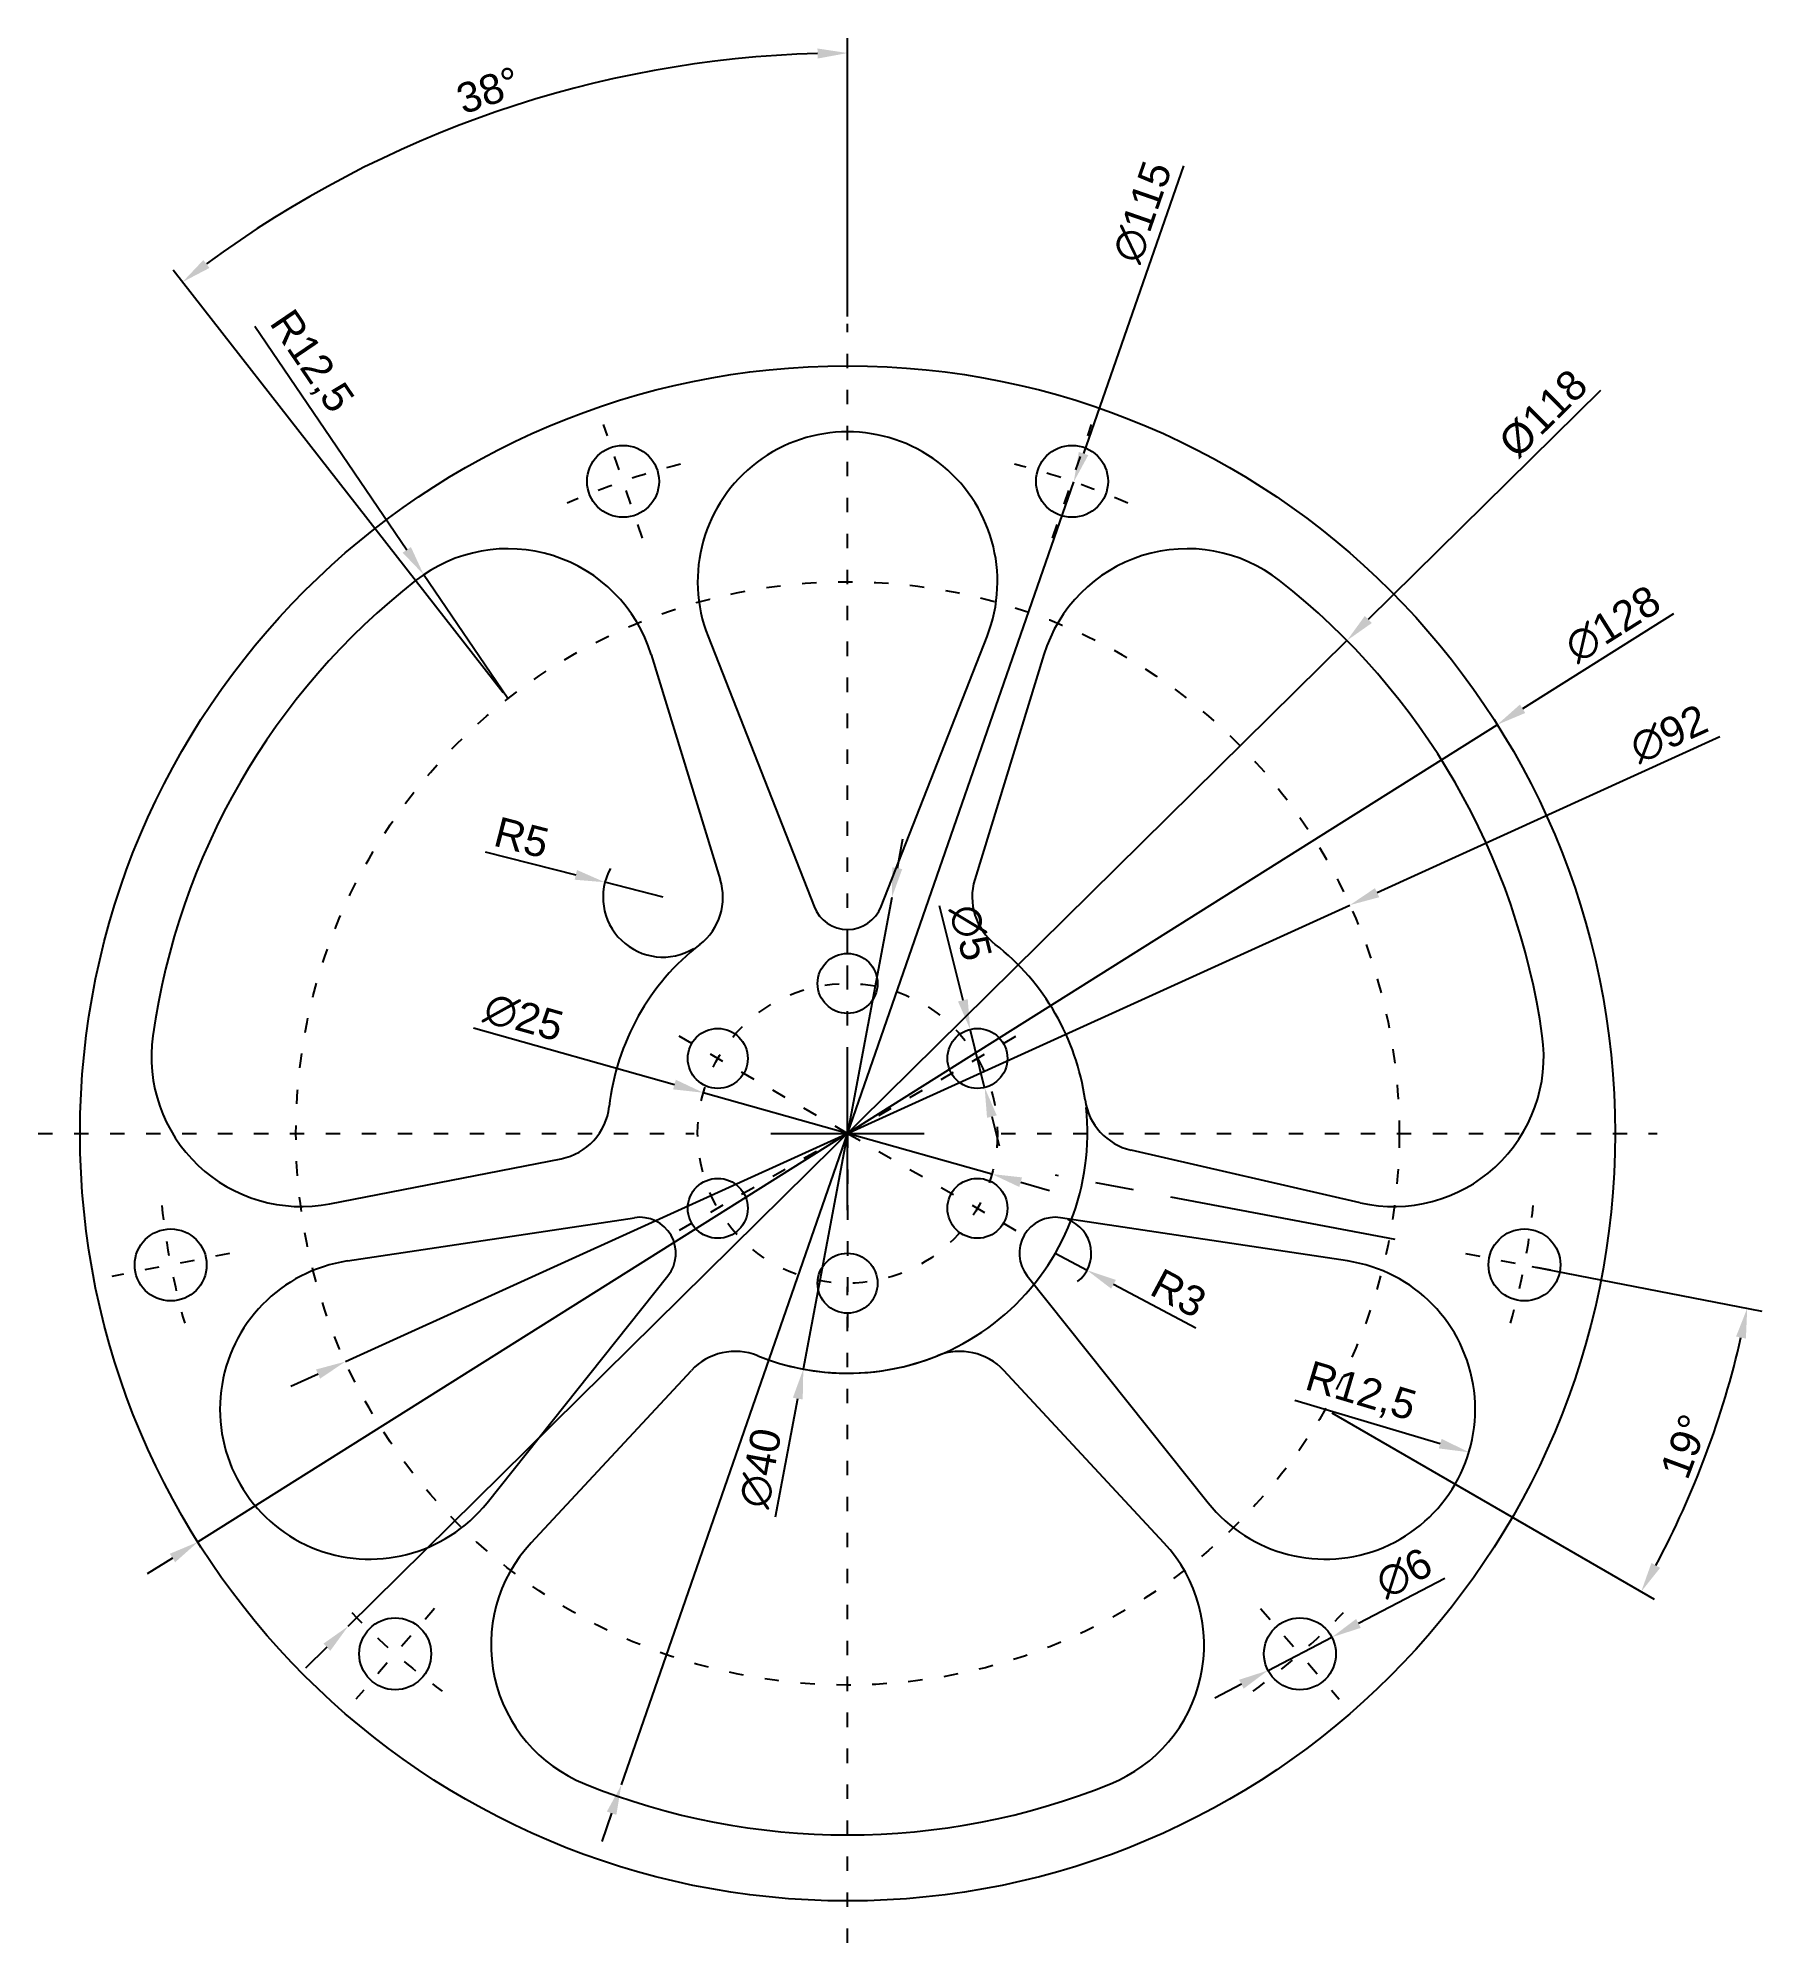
# Model space of a CAD drawing. Header units: millimetres. Extents: x -68 to 76, y -68 to 91.
import ezdxf

# ---------------------------------------------------------------- set-up
doc = ezdxf.new("R2010")
doc.units = ezdxf.units.MM
doc.linetypes.add('ACAD_ISO03W100', pattern=[30, 12, -18])
doc.linetypes.add('CENTER2', pattern=[28.575, 19.05, -3.175, 3.175, -3.175])
for name, color, linetype in [('koty', 3, 'Continuous'), ('obvod', 7, 'Continuous'), ('osy', 2, 'Continuous')]:
    doc.layers.add(name, color=color, linetype=linetype)
doc.styles.get("Standard").update_dxf_attribs({"font": 'arial.ttf'})
doc.dimstyles.new('ISO-25', dxfattribs={"dimtxt": 2.5, "dimasz": 2.5, "dimexe": 1.25, "dimexo": 0.625, "dimtad": 1, "dimtxsty": 'Standard', "dimcen": 2.5, "dimadec": 0, "dimazin": 0, "dimtfac": 1, "dimtmove": 0, "dimatfit": 3, "dimfxl": 1, "dimarcsym": 0})

# ---------------------------------------------------------------- blocks, each defined once
blk = doc.blocks.new('*U7')
at = {"layer": 'osy', "color": 0, "linetype": 'ACAD_ISO03W100', "ltscale": 0.1, "transparency": 16777216}
for p, q in [((0, 12.8), (0, 67.5)), ((-67.5, 0), (-12.8, 0)), ((12.8, 0), (67.5, 0)), ((0, -67.5), (0, -12.8))]:
    blk.add_line(p, q, dxfattribs=at)
at = {"layer": 'osy', "color": 0, "linetype": 'Continuous', "ltscale": 0.1, "transparency": 16777216}
for p, q in [((0, -6.4), (0, 6.4)), ((-6.4, 0), (6.4, 0))]:
    blk.add_line(p, q, dxfattribs=at)
blk = doc.blocks.new('*D8')
at = {"layer": 'Defpoints', "color": 0, "transparency": 16777216}
for p in [(-35.35, 46.59), (-28.32, 36.25)]:
    blk.add_point(p, dxfattribs=at)
at = {"layer": 'koty', "color": 0, "lineweight": -2, "transparency": 16777216}
for p, q in [((-49.42, 67.3), (-36.75, 48.65)), ((-28.32, 36.25), (-35.35, 46.59))]:
    blk.add_line(p, q, dxfattribs=at)
at = {"layer": 'koty', "color": 0, "transparency": 16777216}
blk.add_solid([(-36.41, 48.89), (-37.1, 48.42), (-35.35, 46.59)], dxfattribs=at)
at = {"layer": 'koty', "color": 0, "transparency": 16777216, "insert": (-44.81, 64.29), "char_height": 2.5, "attachment_point": 5, "rotation": 304.2013}
blk.add_mtext('R12,5', dxfattribs=at)
blk = doc.blocks.new('*D9')
at = {"layer": 'Defpoints', "color": 0, "transparency": 16777216}
for p in [(-20.24, 20.94), (-15.39, 19.7)]:
    blk.add_point(p, dxfattribs=at)
at = {"layer": 'koty', "color": 0, "lineweight": -2, "transparency": 16777216}
for p, q in [((-30.22, 23.48), (-22.66, 21.55)), ((-15.39, 19.7), (-20.24, 20.94))]:
    blk.add_line(p, q, dxfattribs=at)
blk.add_arc((-15.39, 19.7), 5, 151.3657, 300.838, dxfattribs=at)
at = {"layer": 'koty', "color": 0, "transparency": 16777216}
blk.add_solid([(-22.56, 21.96), (-22.76, 21.15), (-20.24, 20.94)], dxfattribs=at)
at = {"layer": 'koty', "color": 0, "transparency": 16777216, "insert": (-27.18, 24.66), "char_height": 2.5, "attachment_point": 5, "rotation": 345.6897}
blk.add_mtext('R5', dxfattribs=at)
blk = doc.blocks.new('*D10')
at = {"layer": 'Defpoints', "color": 0, "transparency": 16777216}
for p in [(10.22, 8.68), (11.43, 3.82)]:
    blk.add_point(p, dxfattribs=at)
at = {"layer": 'koty', "color": 0, "lineweight": -2, "transparency": 16777216}
for p, q in [((7.64, 18.99), (9.61, 11.1)), ((11.43, 3.82), (10.22, 8.68)), ((12.04, 1.4), (12.64, -1.03))]:
    blk.add_line(p, q, dxfattribs=at)
at = {"layer": 'koty', "color": 0, "transparency": 16777216}
for points in [[(10.02, 11.2), (9.21, 11), (10.22, 8.68)], [(12.44, 1.5), (11.63, 1.3), (11.43, 3.82)]]:
    blk.add_solid(points, dxfattribs=at)
at = {"layer": 'koty', "color": 0, "transparency": 16777216, "insert": (10.24, 16.73), "char_height": 2.5, "attachment_point": 5, "rotation": 284.0292}
blk.add_mtext('∅5', dxfattribs=at)
blk = doc.blocks.new('*D11')
at = {"layer": 'Defpoints', "color": 0, "transparency": 16777216}
for p in [(40.39, -42.01), (35.06, -44.78)]:
    blk.add_point(p, dxfattribs=at)
at = {"layer": 'koty', "color": 0, "lineweight": -2, "transparency": 16777216}
for p, q in [((49.8, -37.12), (42.6, -40.86)), ((35.06, -44.78), (40.39, -42.01)), ((32.84, -45.93), (30.62, -47.08))]:
    blk.add_line(p, q, dxfattribs=at)
at = {"layer": 'koty', "color": 0, "transparency": 16777216}
for points in [[(42.41, -40.49), (42.8, -41.23), (40.39, -42.01)], [(32.65, -45.56), (33.03, -46.3), (35.06, -44.78)]]:
    blk.add_solid(points, dxfattribs=at)
at = {"layer": 'koty', "color": 0, "transparency": 16777216, "insert": (46.4, -36.67), "char_height": 2.5, "attachment_point": 5, "rotation": 27.4551}
blk.add_mtext('∅6', dxfattribs=at)
blk = doc.blocks.new('*D12')
at = {"layer": 'Defpoints', "color": 0, "transparency": 16777216}
for p in [(54.17, 34.07), (-54.17, -34.07)]:
    blk.add_point(p, dxfattribs=at)
at = {"layer": 'koty', "color": 0, "lineweight": -2, "transparency": 16777216}
for p, q in [((68.88, 43.32), (56.29, 35.41)), ((-54.17, -34.07), (54.17, 34.07)), ((-56.29, -35.41), (-58.41, -36.74))]:
    blk.add_line(p, q, dxfattribs=at)
at = {"layer": 'koty', "color": 0, "transparency": 16777216}
for points in [[(56.07, 35.76), (56.51, 35.05), (54.17, 34.07)], [(-56.51, -35.05), (-56.07, -35.76), (-54.17, -34.07)]]:
    blk.add_solid(points, dxfattribs=at)
at = {"layer": 'koty', "color": 0, "transparency": 16777216, "insert": (63.81, 42.46), "char_height": 2.5, "attachment_point": 5, "rotation": 32.169}
blk.add_mtext('∅128', dxfattribs=at)
blk = doc.blocks.new('*D13')
at = {"layer": 'Defpoints', "color": 0, "transparency": 16777216}
for p in [(41.88, 19.03), (-41.88, -19.03)]:
    blk.add_point(p, dxfattribs=at)
at = {"layer": 'koty', "color": 0, "lineweight": -2, "transparency": 16777216}
for p, q in [((72.73, 33.06), (44.15, 20.07)), ((-41.88, -19.03), (41.88, 19.03)), ((-44.15, -20.07), (-46.43, -21.1))]:
    blk.add_line(p, q, dxfattribs=at)
at = {"layer": 'koty', "color": 0, "transparency": 16777216}
for points in [[(43.98, 20.45), (44.33, 19.69), (41.88, 19.03)], [(-44.33, -19.69), (-43.98, -20.45), (-41.88, -19.03)]]:
    blk.add_solid(points, dxfattribs=at)
at = {"layer": 'koty', "color": 0, "transparency": 16777216, "insert": (68.49, 33.3), "char_height": 2.5, "attachment_point": 5, "rotation": 24.444}
blk.add_mtext('∅92', dxfattribs=at)
blk = doc.blocks.new('*D15')
at = {"layer": 'Defpoints', "color": 0, "transparency": 16777216}
for p in [(18.86, 54.32), (-18.86, -54.32)]:
    blk.add_point(p, dxfattribs=at)
at = {"layer": 'koty', "color": 0, "lineweight": -2, "transparency": 16777216}
for p, q in [((28.01, 80.68), (19.68, 56.68)), ((-18.86, -54.32), (18.86, 54.32)), ((-19.68, -56.68), (-20.5, -59.04))]:
    blk.add_line(p, q, dxfattribs=at)
at = {"layer": 'koty', "color": 0, "transparency": 16777216}
for points in [[(19.28, 56.82), (20.07, 56.55), (18.86, 54.32)], [(-20.07, -56.55), (-19.28, -56.82), (-18.86, -54.32)]]:
    blk.add_solid(points, dxfattribs=at)
at = {"layer": 'koty', "color": 0, "transparency": 16777216, "insert": (24.58, 76.83), "char_height": 2.5, "attachment_point": 5, "rotation": 70.856}
blk.add_mtext('∅115', dxfattribs=at)
blk = doc.blocks.new('*D16')
at = {"layer": 'Defpoints', "color": 0, "transparency": 16777216}
for p in [(41.64, 41.09), (-41.64, -41.09)]:
    blk.add_point(p, dxfattribs=at)
at = {"layer": 'koty', "color": 0, "lineweight": -2, "transparency": 16777216}
for p, q in [((62.78, 61.95), (43.42, 42.84)), ((-41.64, -41.09), (41.64, 41.09)), ((-43.42, -42.84), (-45.2, -44.6))]:
    blk.add_line(p, q, dxfattribs=at)
at = {"layer": 'koty', "color": 0, "transparency": 16777216}
for points in [[(43.13, 43.14), (43.71, 42.55), (41.64, 41.09)], [(-43.71, -42.55), (-43.13, -43.14), (-41.64, -41.09)]]:
    blk.add_solid(points, dxfattribs=at)
at = {"layer": 'koty', "color": 0, "transparency": 16777216, "insert": (58.02, 60.01), "char_height": 2.5, "attachment_point": 5, "rotation": 44.6165}
blk.add_mtext('Ø118', dxfattribs=at)
blk = doc.blocks.new('*D17')
at = {"layer": 'Defpoints', "color": 0, "transparency": 16777216}
for p in [(-12.03, 3.39), (12.03, -3.39)]:
    blk.add_point(p, dxfattribs=at)
at = {"layer": 'koty', "color": 0, "lineweight": -2, "transparency": 16777216}
for p, q in [((-31.19, 8.79), (-14.44, 4.07)), ((12.03, -3.39), (-12.03, 3.39)), ((14.44, -4.07), (16.84, -4.75))]:
    blk.add_line(p, q, dxfattribs=at)
at = {"layer": 'koty', "color": 0, "transparency": 16777216}
for points in [[(-14.32, 4.47), (-14.55, 3.67), (-12.03, 3.39)], [(14.55, -3.67), (14.32, -4.47), (12.03, -3.39)]]:
    blk.add_solid(points, dxfattribs=at)
at = {"layer": 'koty', "color": 0, "transparency": 16777216, "insert": (-27.01, 9.66), "char_height": 2.5, "attachment_point": 5, "rotation": 344.2526}
blk.add_mtext('∅25', dxfattribs=at)
blk = doc.blocks.new('*D19')
at = {"layer": 'Defpoints', "color": 0, "transparency": 16777216}
for p in [(17.32, -10), (19.97, -11.41)]:
    blk.add_point(p, dxfattribs=at)
at = {"layer": 'koty', "color": 0, "lineweight": -2, "transparency": 16777216}
for p, q in [((17.32, -10), (19.97, -11.41)), ((29.04, -16.25), (22.17, -12.59))]:
    blk.add_line(p, q, dxfattribs=at)
blk.add_arc((17.32, -10), 3, 308.067, 69.4946, dxfattribs=at)
at = {"layer": 'koty', "color": 0, "transparency": 16777216}
blk.add_solid([(22.37, -12.22), (21.98, -12.95), (19.97, -11.41)], dxfattribs=at)
at = {"layer": 'koty', "color": 0, "transparency": 16777216, "insert": (27.61, -13.33), "char_height": 2.5, "attachment_point": 5, "rotation": 331.9402}
blk.add_mtext('R3', dxfattribs=at)
blk = doc.blocks.new('*D20')
at = {"layer": 'Defpoints', "color": 0, "transparency": 16777216}
for p in [(39.84, -23), (51.81, -26.59)]:
    blk.add_point(p, dxfattribs=at)
at = {"layer": 'koty', "color": 0, "lineweight": -2, "transparency": 16777216}
blk.add_line((37.29, -22.24), (49.42, -25.87), dxfattribs=at)
at = {"layer": 'koty', "color": 0, "transparency": 16777216}
blk.add_solid([(49.54, -25.47), (49.3, -26.27), (51.81, -26.59)], dxfattribs=at)
at = {"layer": 'koty', "color": 0, "transparency": 16777216, "insert": (42.77, -21.66), "char_height": 2.5, "attachment_point": 5, "rotation": 343.3026}
blk.add_mtext('R12,5', dxfattribs=at)
blk = doc.blocks.new('*D22')
at = {"layer": 'Defpoints', "color": 0, "transparency": 16777216}
for p in [(-19.75, 87.88), (0, 67.5), (-28.32, 36.25), (0, 12.8), (0, 0)]:
    blk.add_point(p, dxfattribs=at)
at = {"layer": 'koty', "color": 0, "lineweight": -2, "transparency": 16777216}
for p, q in [((0, 68.12), (0, 91.33)), ((-28.71, 36.74), (-56.23, 71.97))]:
    blk.add_line(p, q, dxfattribs=at)
blk.add_arc((0, 0), 90.08, 91.5903, 126.4097, dxfattribs=at)
at = {"layer": 'koty', "color": 0, "transparency": 16777216}
for points in [[(-2.51, 90.46), (-2.49, 89.62), (0, 90.08)], [(-53.21, 72.16), (-53.72, 72.82), (-55.46, 70.98)]]:
    blk.add_solid(points, dxfattribs=at)
at = {"layer": 'koty', "color": 0, "transparency": 16777216, "insert": (-29.95, 86.97), "char_height": 2.5, "attachment_point": 5, "rotation": 19}
blk.add_mtext('38°', dxfattribs=at)
blk = doc.blocks.new('*D23')
at = {"layer": 'Defpoints', "color": 0, "transparency": 16777216}
for p in [(0, 0), (0, 0), (56.44, -10.97), (39.84, -23), (69.99, -30.68)]:
    blk.add_point(p, dxfattribs=at)
at = {"layer": 'koty', "color": 0, "lineweight": -2, "transparency": 16777216}
for p, q in [((57.06, -11.09), (76.24, -14.82)), ((40.38, -23.31), (67.27, -38.84))]:
    blk.add_line(p, q, dxfattribs=at)
blk.add_arc((0, 0), 76.42, 331.8744, 347.1256, dxfattribs=at)
at = {"layer": 'koty', "color": 0, "transparency": 16777216}
for points in [[(74.09, -16.94), (74.91, -17.11), (75.02, -14.58)], [(67.76, -36.23), (67.03, -35.82), (66.18, -38.21)]]:
    blk.add_solid(points, dxfattribs=at)
at = {"layer": 'koty', "color": 0, "transparency": 16777216, "insert": (69.8, -26.1), "char_height": 2.5, "attachment_point": 5, "rotation": 69.5}
blk.add_mtext('19°', dxfattribs=at)
blk = doc.blocks.new('*D25')
at = {"layer": 'Defpoints', "color": 0, "transparency": 16777216}
for p in [(3.69, 19.66), (-3.69, -19.66)]:
    blk.add_point(p, dxfattribs=at)
at = {"layer": 'koty', "color": 0, "lineweight": -2, "transparency": 16777216}
for p, q in [((4.15, 22.11), (4.61, 24.57)), ((3.69, 19.66), (-3.69, -19.66)), ((-6, -31.98), (-4.15, -22.11))]:
    blk.add_line(p, q, dxfattribs=at)
blk.add_arc((0, 0), 20, 255.7868, 6.2095, dxfattribs=at)
at = {"layer": 'koty', "color": 0, "transparency": 16777216}
for points in [[(3.74, 22.19), (4.56, 22.04), (3.69, 19.66)], [(-4.56, -22.04), (-3.74, -22.19), (-3.69, -19.66)]]:
    blk.add_solid(points, dxfattribs=at)
at = {"layer": 'koty', "color": 0, "transparency": 16777216, "insert": (-7.25, -27.91), "char_height": 2.5, "attachment_point": 5, "rotation": 79.3678}
blk.add_mtext('∅40', dxfattribs=at)
blk = doc.blocks.new('*U26')
at = {"layer": 'koty', "color": 0, "linetype": 'CENTER2', "transparency": 16777216}
blk.add_line((14.16, -2.69), (-14.16, 2.69), dxfattribs=at)
blk = doc.blocks.new('*U27')
at = {"layer": 'koty', "color": 0, "linetype": 'CENTER2', "transparency": 16777216}
blk.add_line((14.16, -2.69), (-14.16, 2.69), dxfattribs=at)

msp = doc.modelspace()

# ---------------------------------------------------------------- linework, layer by layer
at = {"layer": 'obvod'}
for p, q in [((-11.636, 41.433), (-2.793, 18.904)), ((2.793, 18.904), (11.636, 41.433)), ((-16.371, 39.919), (-10.612, 21.168)), ((16.371, 39.919), (10.612, 21.168)), ((42.756, -5.781), (23.638, -1.394)), ((-43.163, -5.867), (-23.887, -2.113)), ((-41.7, -10.64), (-17.767, -7.033)), ((41.7, -10.64), (17.767, -7.033)), ((-30.064, -30.793), (-14.975, -11.87)), ((14.975, -11.87), (30.064, -30.793)), ((-26.385, -34.137), (-13.026, -19.774)), ((26.385, -34.137), (13.026, -19.774))]:
    msp.add_line(p, q, dxfattribs=at)
for centre, radius in [((0, 0), 64), ((-18.72, 54.367), 3), ((18.72, 54.367), 3), ((0, 12.5), 2.5), ((-10.825, 6.25), 2.5), ((10.825, 6.25), 2.5), ((-10.825, -6.25), 2.5), ((10.825, -6.25), 2.5), ((-56.444, -10.972), 3), ((56.444, -10.972), 3), ((0, -12.5), 2.5), ((-37.723, -43.396), 3), ((37.723, -43.396), 3)]:
    msp.add_circle(centre, radius, dxfattribs=at)
for centre, radius, start, end in [((0, 46), 12.5, 338.56875, 201.43125), ((-28.32, 36.248), 12.5, 17.07517, 128), ((28.32, 36.248), 12.5, 52, 162.92483), ((0, 0), 58.5, 128, 172), ((0, 0), 58.5, 8, 52), ((-15.392, 19.7), 5, 308, 17.07517), ((15.392, 19.7), 5, 162.92483, 232), ((0, 20), 3, 201.43125, 338.56875), ((0, 0), 20, 128, 173.58162), ((0, 0), 20, 8, 52), ((-45.552, 6.402), 12.5, 172, 281.02198), ((45.552, 6.402), 12.5, 257.07517, 8), ((-24.843, 2.795), 5, 281.02198, 353.58162), ((24.757, 3.479), 5, 188, 257.07517), ((-17.321, -10), 3, 321.43125, 98.56875), ((17.321, -10), 3, 81.43125, 218.56875), ((-39.837, -23), 12.5, 98.56875, 321.43125), ((39.837, -23), 12.5, 218.56875, 81.43125), ((-9.365, -23.18), 5, 68, 137.07517), ((0, 0), 20, 248, 292), ((9.365, -23.18), 5, 42.92483, 112), ((-17.232, -42.65), 12.5, 137.07517, 248), ((17.232, -42.65), 12.5, 292, 42.92483), ((0, 0), 58.5, 248, 292)]:
    msp.add_arc(centre, radius, start, end, dxfattribs=at)
at = {"layer": 'osy', "linetype": 'ACAD_ISO03W100', "ltscale": 0.1}
for p, q in [((-17.092, 49.64), (-20.348, 59.095)), ((17.092, 49.64), (20.348, 59.095)), ((0, 0), (0, 17)), ((0, 0), (-14.722, 8.5)), ((0, 0), (14.722, 8.5)), ((0, 0), (-14.722, -8.5)), ((0, 0), (0, -17)), ((0, 0), (14.722, -8.5)), ((-51.535, -10.017), (-61.352, -11.926)), ((51.535, -10.017), (61.352, -11.926)), ((-34.443, -39.622), (-41.004, -47.169)), ((34.443, -39.622), (41.004, -47.169))]:
    msp.add_line(p, q, dxfattribs=at)
for radius in [46, 12.5]:
    msp.add_circle((0, 0), radius, dxfattribs=at)
for start, end in [(104.01619, 113.98381), (66.01619, 75.98381), (186.01619, 195.98381), (344.01619, 353.98381), (224.01619, 233.98381), (306.01619, 315.98381)]:
    msp.add_arc((0, 0), 57.5, start, end, dxfattribs=at)

# ---------------------------------------------------------------- block references
at = {"layer": 'koty', "linetype": 'CENTER2'}
for name in ['*U26', '*U27']:
    msp.add_blockref(name, (31.505, -6.173), dxfattribs=at)
at = {"layer": 'osy', "linetype": 'ACAD_ISO03W100', "ltscale": 0.1}
msp.add_blockref('*U7', (0, 0), dxfattribs=at)

# ---------------------------------------------------------------- dimensions: what is measured, and where the dimension line sits
at = {"layer": 'koty'}
for base, line1, line2, picture, middle in [((-19.752, 87.883), ((0, 12.8), (0, 67.5)), ((-28.32, 36.248), (0, 0)), '*D22', (-29.945, 86.967)), ((69.994, -30.677), ((0, 0), (39.837, -23)), ((56.444, -10.972), (0, 0)), '*D23', (69.801, -26.097))]:
    dim = msp.add_angular_dim_2l(base=base, line1=line1, line2=line2, dimstyle='ISO-25', dxfattribs=at)
    dim.commit()
    dim.dimension.update_dxf_attribs({"geometry": picture, "text_midpoint": middle})
for p1, p2, picture, middle in [((-18.857, -54.32), (18.857, 54.32), '*D15', (26.446, 76.183)), ((-54.175, -34.075), (54.175, 34.075), '*D12', (64.859, 40.795)), ((-41.877, -19.035), (41.877, 19.035), '*D13', (69.306, 31.503)), ((12.031, -3.392), (-12.031, 3.392), '*D17', (-27.545, 7.767))]:
    dim = msp.add_diameter_dim_2p(p1=p1, p2=p2, dimstyle='ISO-25', dxfattribs=at)
    dim.commit()
    dim.dimension.update_dxf_attribs({"geometry": picture, "text_midpoint": middle, "dimtype": 163})
for center, mpoint, picture, middle in [((-28.32, 36.248), (-35.347, 46.587), '*D8', (-46.569, 63.098)), ((39.837, -23), (51.81, -26.591), '*D20', (42.157, -23.696))]:
    dim = msp.add_radius_dim(center=center, mpoint=mpoint, dimstyle='ISO-25', dxfattribs=at)
    dim.commit()
    dim.dimension.update_dxf_attribs({"geometry": picture, "text_midpoint": middle, "dimtype": 164})
dim = msp.add_diameter_dim_2p(p1=(-41.642, -41.088), p2=(41.642, 41.088), text='Ø118', dimstyle='ISO-25', dxfattribs=at)
dim.commit()
dim.dimension.update_dxf_attribs({"geometry": '*D16', "text_midpoint": (59.4, 58.61), "dimtype": 163})
for center, mpoint, picture, middle in [((-15.392, 19.7), (-20.236, 20.936), '*D9', (-27.18, 24.665)), ((17.321, -10), (19.968, -11.411), '*D19', (27.605, -13.327))]:
    dim = msp.add_radius_dim(center=center, mpoint=mpoint, dimstyle='ISO-25', dxfattribs=at)
    dim.commit()
    dim.dimension.update_dxf_attribs({"geometry": picture, "text_midpoint": middle})
for p1, p2, picture, middle in [((3.69, 19.657), (-3.69, -19.657), '*D25', (-7.246, -27.914)), ((11.431, 3.825), (10.219, 8.675), '*D10', (10.238, 16.734)), ((35.061, -44.779), (40.386, -42.013), '*D11', (46.401, -36.665))]:
    dim = msp.add_diameter_dim_2p(p1=p1, p2=p2, dimstyle='ISO-25', dxfattribs=at)
    dim.commit()
    dim.dimension.update_dxf_attribs({"geometry": picture, "text_midpoint": middle})

doc.saveas('drawing.dxf')
